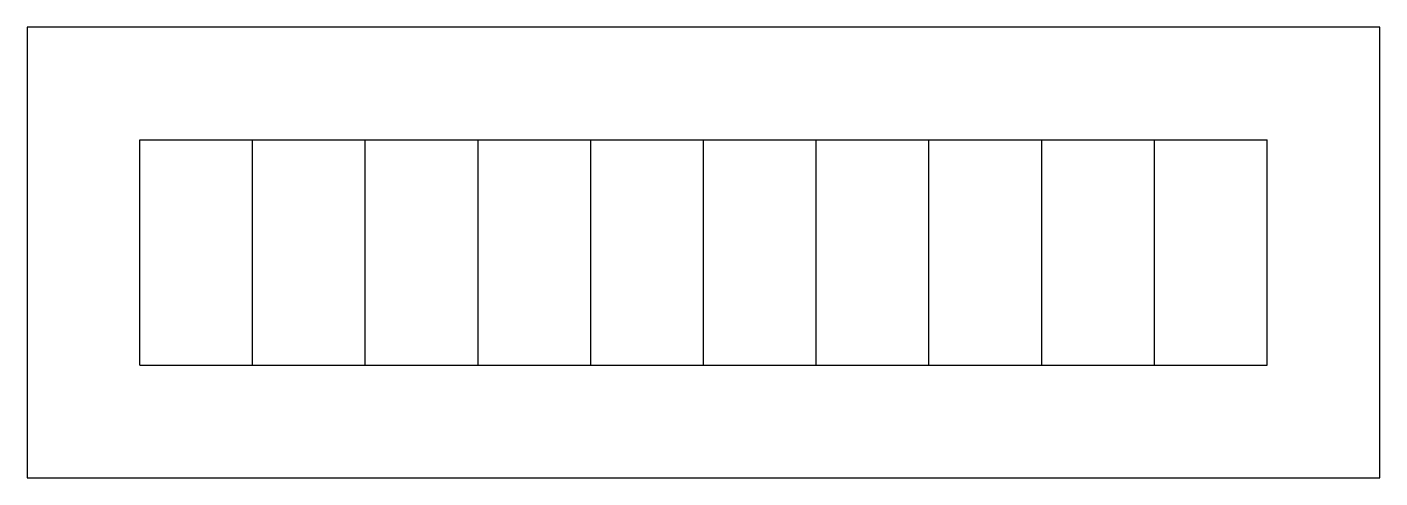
# Model space of a CAD drawing. Header units: millimetres. Extents: x 0 to 120, y 0 to 40.
import ezdxf

# ---------------------------------------------------------------- set-up
doc = ezdxf.new("R2010")
doc.units = ezdxf.units.MM
doc.layers.add('CORTE', color=1, linetype='CONTINUOUS')

msp = doc.modelspace()

# ---------------------------------------------------------------- linework, layer by layer
at = {"layer": 'CORTE', "color": 1}
for p, q in [((120, 40), (0, 40)), ((0, 40), (0, 0)), ((120, 0), (120, 40)), ((10, 30), (110, 30)), ((10, 10), (10, 30)), ((20, 10), (20, 30)), ((30, 10), (30, 30)), ((40, 10), (40, 30)), ((50, 10), (50, 30)), ((60, 10), (60, 30)), ((70, 10), (70, 30)), ((80, 10), (80, 30)), ((90, 10), (90, 30)), ((100, 10), (100, 30)), ((110, 10), (110, 30)), ((10, 10), (110, 10)), ((0, 0), (120, 0))]:
    msp.add_line(p, q, dxfattribs=at)

doc.saveas('drawing.dxf')
